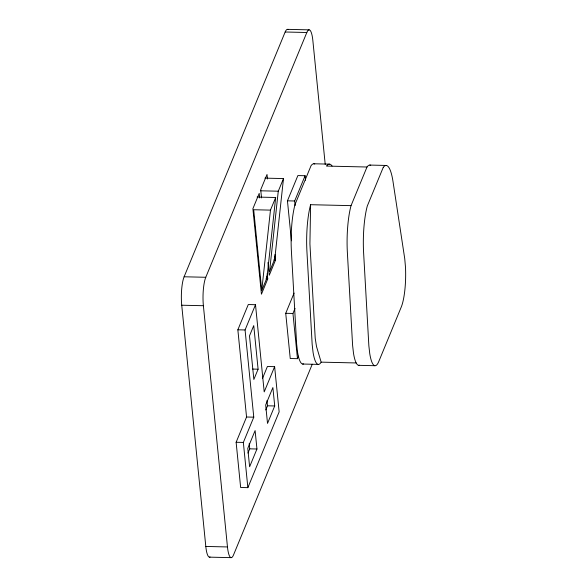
<?xml version="1.0" encoding="UTF-8"?>
<svg xmlns="http://www.w3.org/2000/svg" width="587" height="587" viewBox="0 0 587 587"><rect width="100%" height="100%" fill="white"/><g stroke="black" fill="none" stroke-linecap="round" stroke-linejoin="round"><path stroke-width="0.88" d="M370.727 165.277A42.829 9.341 -88.7 0 0 367 167.009L351.048 205.641L310.611 204.702L309.921 243.825L315.219 338.347L316.496 346.469L321.14 362.142L356.192 362.957M275.677 197.496L266.96 277.856L261.743 290.484L270.46 210.124L275.677 197.496L257.091 197.063M283.492 178.565L278.275 191.201L269.558 271.561L274.775 258.926L283.492 178.565L264.906 178.14M210.087 557.004A20.905 4.557 -88.7 0 1 205.802 546.446L181.728 305.218A20.905 4.557 -88.7 0 1 184.113 276.778L285.165 31.999A20.905 4.557 -88.7 0 1 288.1 29.57M312.247 364.241L233.494 555.001A20.905 4.557 -88.7 0 1 227.47 546.945L203.388 305.717A20.905 4.557 -88.7 0 1 205.773 277.284L306.825 32.505L285.165 31.999M291.438 240.802L287.447 200.827L297.873 175.572L305.093 175.733L305.548 180.275M274.628 366.662L279.141 411.883L247.861 487.658L240.641 487.489L236.128 442.268L246.555 417.012L237.852 329.806L248.279 304.543L255.499 304.712L264.201 391.918L274.628 366.662L267.408 366.493L262.543 378.285M295.122 205.538L294.667 200.996L305.093 175.733M247.861 487.658L243.348 442.437L253.775 417.181L245.072 329.967L255.499 304.712M267.202 273.447L267.745 278.906L261.435 294.204L252.894 208.678L259.212 193.387L259.667 197.936M275.017 254.523L275.56 259.982L269.25 275.281L267.973 262.543M258.097 369.194L253.848 379.488L249.497 335.881L253.745 325.587L258.097 369.194L252.681 369.062M298.504 356.155L297.462 358.686L290.242 358.518L285.722 313.297L294.065 293.089M297.462 358.686L292.95 313.465L295.034 308.41M247.985 453.069L249.732 448.835L249.204 443.574M265.779 409.953L267.496 405.8L266.975 400.532M256.952 449.004L249.614 466.782L247.773 448.351L255.11 430.572L256.952 449.004L249.732 448.835M274.716 405.969L267.518 423.418L265.676 404.986L272.882 387.537L274.716 405.969L267.496 405.8M287.505 29.35L309.173 29.856M313.832 163.773L329.358 164.14M369.795 165.072L386.048 165.453M367 167.009L326.555 166.07A42.829 9.341 -88.7 0 1 332.081 166.018M260.547 190.79L278.275 191.201M287.447 200.827L294.667 200.996M270.46 210.124L253.687 209.735L261.743 290.484M273.755 259.938L275.56 259.982M184.113 276.778L205.773 277.284M265.94 278.869L267.745 278.906M181.728 305.218L203.388 305.717M285.722 313.297L292.95 313.465M237.852 329.806L245.072 329.967M302.576 364.028L318.103 364.395M358.54 365.327L374.792 365.708M246.555 417.012L253.775 417.181M236.128 442.268L243.348 442.437M205.802 546.446L227.47 546.945M209.486 557.144L231.146 557.65M325.213 164.36L312.856 40.554A20.905 4.557 -88.7 0 0 306.825 32.505M267.481 179.006L267.026 174.456L260.709 189.755L261.531 197.944M274.503 256.203L274.775 258.926M266.777 276.044L266.96 277.856M303.596 363.918A33.62 7.33 -88.7 0 1 297.536 351.958L296.64 344.063L291.401 251.111A42.829 9.341 -88.7 0 1 295.085 204.342L311.037 165.71A42.829 9.341 -88.7 0 1 314.764 163.978M321.14 362.142A33.62 7.33 -88.7 0 1 313.062 352.317L312.167 344.422L306.928 251.471A42.829 9.341 -88.7 0 1 310.611 204.702M359.56 365.217A33.62 7.33 -88.7 0 1 353.499 353.249L352.604 345.361L347.365 252.41A42.829 9.341 -88.7 0 1 351.048 205.641M383.245 167.383L367.293 206.022A42.829 9.341 -88.7 0 0 363.61 252.784L368.856 345.736L369.751 353.631A33.62 7.33 -88.7 0 0 378.791 361.475L401.214 307.148A33.62 7.33 -88.7 0 0 405.478 267.085L404.751 258.779L393.011 181.566A42.829 9.341 -88.7 0 0 383.245 167.383"/></g></svg>
